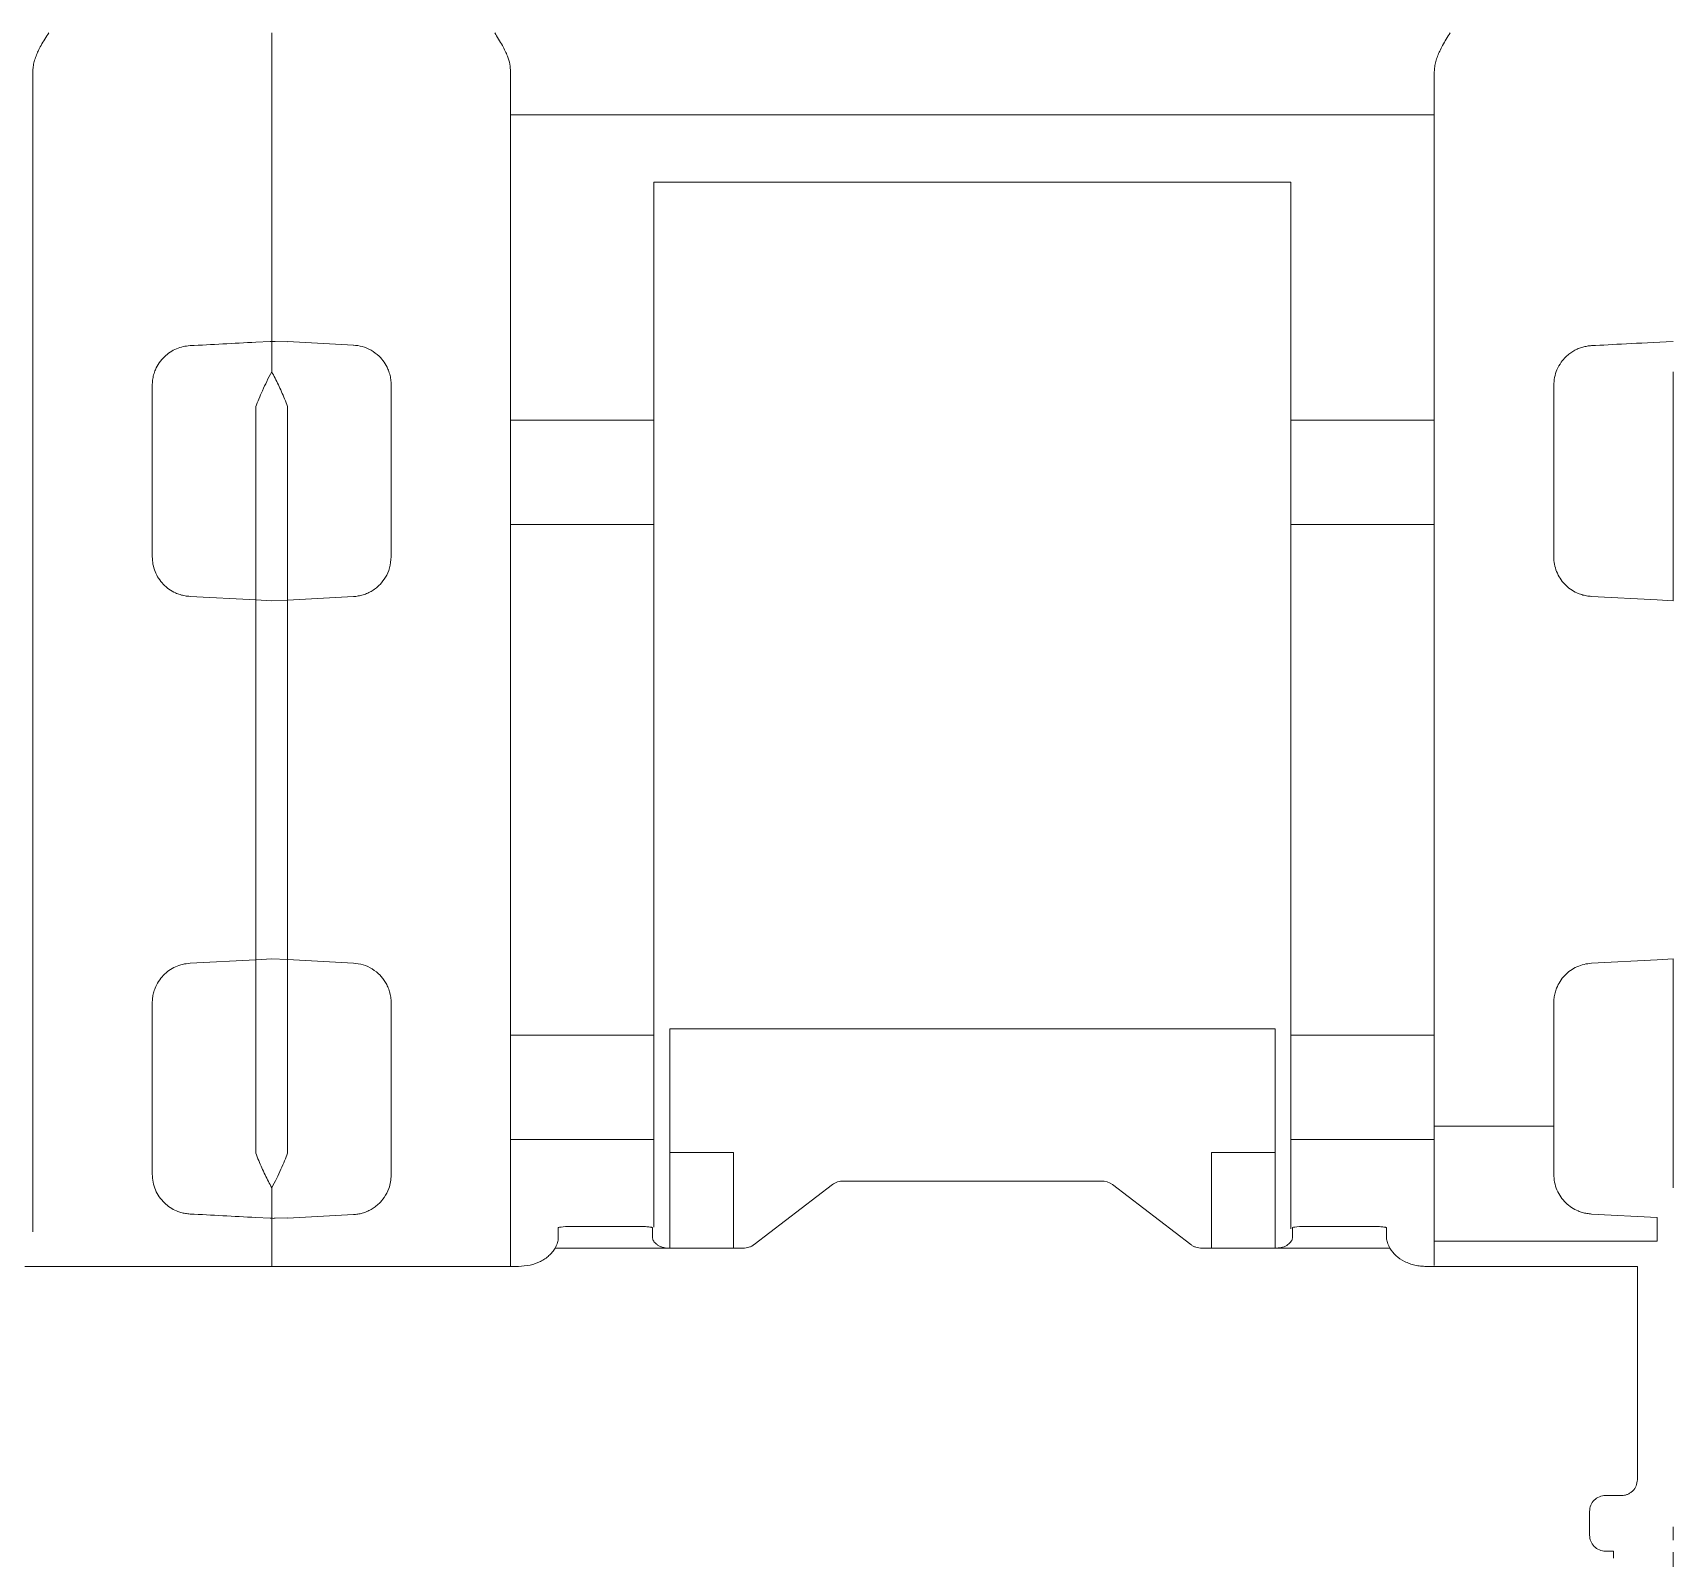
# Model space of a CAD drawing. Header units: millimetres. Extents: x 4137 to 6698, y 1400 to 3585.
# Drawn here: x 4496.15 to 4516.75, y 2349.15 to 2368.31 of the extents above; entities that cross this region are included whole.
import ezdxf

# ---------------------------------------------------------------- set-up
doc = ezdxf.new("R2010")
doc.units = ezdxf.units.MM
doc.layers.add('000-PI-Oprema', color=30, linetype='Continuous', lineweight=5)

msp = doc.modelspace()

# ---------------------------------------------------------------- linework, layer by layer
at = {"layer": '000-PI-Oprema', "color": 0, "lineweight": 0}
for p, q in [((4499.148, 2368.311), (4499.148, 2367.07)), ((4513.748, 2367.28), (4502.148, 2367.28)), ((4499.148, 2367.07), (4499.148, 2364.436)), ((4503.948, 2365.61), (4503.948, 2366.434)), ((4511.948, 2366.434), (4503.948, 2366.434)), ((4511.948, 2366.434), (4511.948, 2365.61)), ((4503.948, 2365.61), (4503.948, 2363.445)), ((4511.948, 2363.445), (4511.948, 2365.61)), ((4498.948, 2364.425), (4499.128, 2364.434)), ((4499.193, 2364.435), (4499.165, 2364.436)), ((4499.348, 2364.43), (4499.193, 2364.435)), ((4500.174, 2364.389), (4499.348, 2364.432)), ((4500.174, 2364.389), (4500.174, 2364.383)), ((4516.748, 2364.052), (4516.748, 2361.178)), ((4498.948, 2363.616), (4498.948, 2361.189)), ((4499.348, 2361.187), (4499.348, 2363.618)), ((4502.148, 2363.445), (4503.948, 2363.445)), ((4503.948, 2363.445), (4503.948, 2362.135)), ((4511.948, 2362.135), (4511.948, 2363.445)), ((4511.948, 2363.445), (4513.748, 2363.445)), ((4503.948, 2362.135), (4502.148, 2362.135)), ((4503.948, 2362.135), (4503.948, 2355.722)), ((4511.948, 2355.722), (4511.948, 2362.135)), ((4513.748, 2362.135), (4511.948, 2362.135)), ((4498.948, 2361.189), (4498.122, 2361.232)), ((4498.948, 2361.189), (4499.148, 2361.178)), ((4499.348, 2361.187), (4499.148, 2361.176)), ((4500.174, 2361.23), (4499.348, 2361.187)), ((4515.722, 2361.232), (4516.548, 2361.189)), ((4516.548, 2361.189), (4516.748, 2361.178)), ((4498.122, 2356.625), (4498.948, 2356.668)), ((4499.148, 2356.679), (4498.948, 2356.668)), ((4498.948, 2356.668), (4498.948, 2354.24)), ((4499.148, 2356.68), (4499.348, 2356.67)), ((4499.348, 2356.67), (4500.174, 2356.627)), ((4499.348, 2354.239), (4499.348, 2356.67)), ((4516.548, 2356.668), (4515.722, 2356.625)), ((4516.748, 2356.679), (4516.548, 2356.668)), ((4516.748, 2356.679), (4516.748, 2355.505)), ((4502.148, 2355.722), (4503.948, 2355.722)), ((4503.948, 2355.722), (4503.948, 2354.412)), ((4504.148, 2354.248), (4504.148, 2355.799)), ((4504.148, 2355.799), (4511.748, 2355.799)), ((4511.748, 2355.799), (4511.748, 2354.248)), ((4511.948, 2355.8), (4511.943, 2355.8)), ((4511.948, 2354.412), (4511.948, 2355.722)), ((4511.948, 2355.722), (4513.748, 2355.722)), ((4503.948, 2354.412), (4502.148, 2354.412)), ((4503.948, 2354.412), (4503.948, 2353.308)), ((4511.948, 2353.287), (4511.948, 2354.412)), ((4511.948, 2354.412), (4513.748, 2354.412)), ((4515.248, 2354.578), (4513.748, 2354.578)), ((4504.148, 2354.248), (4504.948, 2354.248)), ((4504.148, 2353.046), (4504.148, 2354.248)), ((4504.948, 2354.248), (4504.948, 2353.046)), ((4510.948, 2354.248), (4511.748, 2354.248)), ((4510.948, 2353.046), (4510.948, 2354.248)), ((4511.748, 2354.248), (4511.748, 2353.046)), ((4505.206, 2353.091), (4506.189, 2353.844)), ((4506.331, 2353.889), (4509.565, 2353.889)), ((4509.706, 2353.844), (4510.689, 2353.091)), ((4499.128, 2353.422), (4498.948, 2353.432)), ((4499.148, 2353.421), (4499.148, 2352.817)), ((4499.193, 2353.421), (4499.348, 2353.426)), ((4499.348, 2353.424), (4500.174, 2353.468)), ((4499.348, 2353.426), (4499.348, 2353.424)), ((4515.722, 2353.475), (4516.548, 2353.432)), ((4502.747, 2353.223), (4502.747, 2353.302)), ((4503.731, 2353.319), (4502.947, 2353.319)), ((4503.931, 2353.302), (4503.931, 2353.223)), ((4511.965, 2353.223), (4511.965, 2353.302)), ((4512.948, 2353.319), (4512.165, 2353.319)), ((4513.148, 2353.302), (4513.148, 2353.223)), ((4513.748, 2352.828), (4513.748, 2353.251)), ((4502.148, 2353.099), (4502.148, 2352.817)), ((4502.706, 2353.046), (4504.131, 2353.046)), ((4505.065, 2353.046), (4504.131, 2353.046)), ((4511.765, 2353.046), (4510.831, 2353.046)), ((4513.19, 2353.046), (4511.765, 2353.046)), ((4516.548, 2353.132), (4513.748, 2353.132)), ((4496.048, 2352.817), (4502.247, 2352.817)), ((4513.648, 2352.817), (4516.298, 2352.817)), ((4516.298, 2352.817), (4516.298, 2352.204)), ((4516.298, 2350.138), (4516.298, 2351.547)), ((4516.098, 2349.939), (4515.898, 2349.939)), ((4515.698, 2349.74), (4515.698, 2349.441)), ((4516.748, 2349.545), (4516.748, 2349.378)), ((4515.898, 2349.241), (4515.998, 2349.241)), ((4515.998, 2349.152), (4515.998, 2349.241)), ((4516.748, 2349.228), (4516.748, 2347.031))]:
    msp.add_line(p, q, dxfattribs=at)
for points, knots in [([(4496.148, 2367.821), (4496.149, 2367.842), (4496.151, 2367.886), (4496.165, 2367.952), (4496.187, 2368.018), (4496.216, 2368.086), (4496.267, 2368.184), (4496.314, 2368.259), (4496.348, 2368.311)], [0, 0, 0, 0, 0.117446, 0.242847, 0.378002, 0.506391, 0.652474, 1, 1, 1, 1]), ([(4501.948, 2368.311), (4501.981, 2368.258), (4502.028, 2368.184), (4502.08, 2368.084), (4502.113, 2368.007), (4502.141, 2367.92), (4502.146, 2367.853), (4502.148, 2367.821)], [0, 0, 0, 0, 0.350596, 0.493868, 0.625405, 0.821427, 1, 1, 1, 1]), ([(4513.748, 2367.821), (4513.749, 2367.842), (4513.751, 2367.886), (4513.765, 2367.952), (4513.787, 2368.018), (4513.816, 2368.085), (4513.867, 2368.184), (4513.914, 2368.259), (4513.948, 2368.311)], [0, 0, 0, 0, 0.117336, 0.242611, 0.377617, 0.505972, 0.652001, 1, 1, 1, 1]), ([(4496.148, 2367.667), (4496.148, 2367.677), (4496.148, 2367.696), (4496.148, 2367.733), (4496.148, 2367.774), (4496.148, 2367.806), (4496.148, 2367.821)], [0, 0, 0, 0, 0.251193, 0.5, 0.748807, 1, 1, 1, 1]), ([(4502.148, 2367.821), (4502.148, 2367.806), (4502.148, 2367.774), (4502.148, 2367.733), (4502.148, 2367.696), (4502.148, 2367.677), (4502.148, 2367.667)], [0, 0, 0, 0, 0.251193, 0.5, 0.748807, 1, 1, 1, 1]), ([(4513.748, 2367.667), (4513.748, 2367.677), (4513.748, 2367.696), (4513.748, 2367.733), (4513.748, 2367.774), (4513.748, 2367.806), (4513.748, 2367.821)], [0, 0, 0, 0, 0.251193, 0.5, 0.748807, 1, 1, 1, 1]), ([(4496.148, 2364.606), (4496.148, 2364.689), (4496.148, 2364.856), (4496.148, 2365.097), (4496.148, 2365.332), (4496.148, 2365.559), (4496.148, 2365.779), (4496.148, 2365.992), (4496.148, 2366.198), (4496.148, 2366.462), (4496.148, 2366.771), (4496.148, 2367.108), (4496.148, 2367.411), (4496.148, 2367.582), (4496.148, 2367.667)], [0, 0, 0, 0, 0.062754, 0.125301, 0.187708, 0.250043, 0.312375, 0.374772, 0.437302, 0.500033, 0.625237, 0.749935, 0.874674, 1, 1, 1, 1]), ([(4502.148, 2367.667), (4502.148, 2367.627), (4502.148, 2367.546), (4502.148, 2367.415), (4502.148, 2367.275), (4502.148, 2367.128), (4502.148, 2366.972), (4502.148, 2366.807), (4502.148, 2366.635), (4502.148, 2366.394), (4502.148, 2366.076), (4502.148, 2365.664), (4502.148, 2365.227), (4502.148, 2364.914), (4502.148, 2364.757)], [0, 0, 0, 0, 0.062736, 0.125281, 0.187695, 0.250043, 0.312387, 0.374792, 0.437318, 0.500031, 0.625212, 0.749931, 0.874692, 1, 1, 1, 1]), ([(4513.748, 2364.606), (4513.748, 2364.689), (4513.748, 2364.856), (4513.748, 2365.097), (4513.748, 2365.332), (4513.748, 2365.559), (4513.748, 2365.779), (4513.748, 2365.992), (4513.748, 2366.198), (4513.748, 2366.462), (4513.748, 2366.771), (4513.748, 2367.108), (4513.748, 2367.411), (4513.748, 2367.582), (4513.748, 2367.667)], [0, 0, 0, 0, 0.062754, 0.125301, 0.187708, 0.250043, 0.312375, 0.374772, 0.437302, 0.500033, 0.625237, 0.749935, 0.874674, 1, 1, 1, 1]), ([(4502.148, 2364.757), (4502.148, 2364.693), (4502.148, 2364.566), (4502.148, 2364.367), (4502.148, 2364.165), (4502.148, 2363.957), (4502.148, 2363.745), (4502.148, 2363.528), (4502.148, 2363.306), (4502.148, 2363.155), (4502.148, 2363.08)], [0, 0, 0, 0, 0.12575, 0.250858, 0.375537, 0.5, 0.624463, 0.749142, 0.87425, 1, 1, 1, 1]), ([(4496.148, 2363.212), (4496.148, 2363.283), (4496.148, 2363.425), (4496.148, 2363.633), (4496.148, 2363.837), (4496.148, 2364.037), (4496.148, 2364.231), (4496.148, 2364.422), (4496.148, 2364.544), (4496.148, 2364.606)], [0, 0, 0, 0, 0.143512, 0.28637, 0.428834, 0.571166, 0.71363, 0.856488, 1, 1, 1, 1]), ([(4513.748, 2363.212), (4513.748, 2363.283), (4513.748, 2363.425), (4513.748, 2363.633), (4513.748, 2363.837), (4513.748, 2364.037), (4513.748, 2364.231), (4513.748, 2364.422), (4513.748, 2364.544), (4513.748, 2364.606)], [0, 0, 0, 0, 0.143512, 0.28637, 0.428834, 0.571166, 0.71363, 0.856488, 1, 1, 1, 1]), ([(4497.648, 2363.882), (4497.649, 2363.905), (4497.65, 2363.95), (4497.664, 2364.017), (4497.69, 2364.09), (4497.733, 2364.168), (4497.796, 2364.242), (4497.87, 2364.302), (4497.95, 2364.344), (4498.035, 2364.373), (4498.093, 2364.379), (4498.122, 2364.382)], [0, 0, 0, 0, 0.093221, 0.185813, 0.279137, 0.41434, 0.546905, 0.668022, 0.785627, 0.893606, 1, 1, 1, 1]), ([(4500.648, 2363.891), (4500.647, 2363.914), (4500.645, 2363.959), (4500.631, 2364.025), (4500.605, 2364.098), (4500.563, 2364.175), (4500.493, 2364.257), (4500.401, 2364.327), (4500.29, 2364.375), (4500.211, 2364.385), (4500.174, 2364.389)], [0, 0, 0, 0, 0.092601, 0.18543, 0.278489, 0.413813, 0.545287, 0.709927, 0.860804, 1, 1, 1, 1]), ([(4515.722, 2364.382), (4515.703, 2364.38), (4515.666, 2364.377), (4515.61, 2364.364), (4515.554, 2364.345), (4515.5, 2364.318), (4515.447, 2364.284), (4515.392, 2364.237), (4515.335, 2364.17), (4515.286, 2364.083), (4515.254, 2363.984), (4515.25, 2363.916), (4515.248, 2363.882)], [0, 0, 0, 0, 0.067869, 0.138425, 0.211987, 0.288836, 0.369219, 0.453352, 0.573685, 0.721104, 0.860335, 1, 1, 1, 1]), ([(4498.948, 2363.616), (4498.96, 2363.648), (4498.988, 2363.717), (4499.034, 2363.823), (4499.088, 2363.94), (4499.127, 2364.013), (4499.148, 2364.052)], [0, 0, 0, 0, 0.193415, 0.424448, 0.693252, 1, 1, 1, 1]), ([(4499.348, 2363.618), (4499.335, 2363.65), (4499.31, 2363.713), (4499.271, 2363.804), (4499.231, 2363.891), (4499.19, 2363.976), (4499.162, 2364.027), (4499.148, 2364.053)], [0, 0, 0, 0, 0.194202, 0.390464, 0.589612, 0.792498, 1, 1, 1, 1]), ([(4515.248, 2363.882), (4515.248, 2363.817), (4515.248, 2363.685), (4515.248, 2363.484), (4515.248, 2363.347), (4515.248, 2363.279)], [0, 0, 0, 0, 0.333419, 0.666581, 1, 1, 1, 1]), ([(4515.248, 2363.279), (4515.248, 2363.177), (4515.248, 2362.974), (4515.248, 2362.667), (4515.248, 2362.357), (4515.248, 2362.046), (4515.248, 2361.836), (4515.248, 2361.731)], [0, 0, 0, 0, 0.200123, 0.400061, 0.599939, 0.799877, 1, 1, 1, 1]), ([(4496.148, 2354.645), (4496.148, 2354.759), (4496.148, 2354.987), (4496.148, 2355.332), (4496.148, 2355.68), (4496.148, 2356.031), (4496.148, 2356.384), (4496.148, 2356.981), (4496.148, 2357.828), (4496.148, 2358.928), (4496.148, 2360.028), (4496.148, 2360.995), (4496.148, 2361.827), (4496.148, 2362.527), (4496.148, 2362.983), (4496.148, 2363.212)], [0, 0, 0, 0, 0.041431, 0.082793, 0.124119, 0.165441, 0.206793, 0.248207, 0.374079, 0.500012, 0.625883, 0.751817, 0.834548, 0.917188, 1, 1, 1, 1]), ([(4502.148, 2363.08), (4502.148, 2362.969), (4502.148, 2362.748), (4502.148, 2362.412), (4502.148, 2362.074), (4502.148, 2361.734), (4502.148, 2361.392), (4502.148, 2360.813), (4502.148, 2359.993), (4502.148, 2358.929), (4502.148, 2357.864), (4502.148, 2356.928), (4502.148, 2356.122), (4502.148, 2355.443), (4502.148, 2354.999), (4502.148, 2354.777)], [0, 0, 0, 0, 0.041447, 0.082829, 0.124176, 0.16552, 0.206891, 0.248321, 0.374134, 0.500011, 0.625824, 0.751702, 0.834467, 0.91715, 1, 1, 1, 1]), ([(4513.748, 2354.645), (4513.748, 2354.759), (4513.748, 2354.987), (4513.748, 2355.332), (4513.748, 2355.68), (4513.748, 2356.031), (4513.748, 2356.384), (4513.748, 2356.981), (4513.748, 2357.828), (4513.748, 2358.928), (4513.748, 2360.028), (4513.748, 2360.995), (4513.748, 2361.827), (4513.748, 2362.527), (4513.748, 2362.983), (4513.748, 2363.212)], [0, 0, 0, 0, 0.041431, 0.082793, 0.124119, 0.165441, 0.206793, 0.248207, 0.374079, 0.500012, 0.625883, 0.751817, 0.834548, 0.917188, 1, 1, 1, 1]), ([(4498.122, 2361.232), (4498.101, 2361.234), (4498.059, 2361.238), (4497.998, 2361.253), (4497.929, 2361.279), (4497.856, 2361.321), (4497.784, 2361.384), (4497.725, 2361.458), (4497.681, 2361.544), (4497.653, 2361.636), (4497.649, 2361.699), (4497.648, 2361.731)], [0, 0, 0, 0, 0.082209, 0.16366, 0.245689, 0.369303, 0.493372, 0.618767, 0.744744, 0.872104, 1, 1, 1, 1]), ([(4500.174, 2361.23), (4500.194, 2361.232), (4500.235, 2361.236), (4500.296, 2361.251), (4500.355, 2361.273), (4500.411, 2361.303), (4500.463, 2361.339), (4500.522, 2361.394), (4500.583, 2361.475), (4500.637, 2361.593), (4500.644, 2361.682), (4500.648, 2361.73)], [0, 0, 0, 0, 0.080411, 0.161533, 0.243405, 0.326066, 0.409552, 0.493901, 0.642123, 0.810797, 1, 1, 1, 1]), ([(4515.722, 2361.232), (4515.701, 2361.234), (4515.659, 2361.238), (4515.598, 2361.253), (4515.529, 2361.279), (4515.456, 2361.321), (4515.384, 2361.384), (4515.325, 2361.458), (4515.281, 2361.544), (4515.253, 2361.636), (4515.249, 2361.699), (4515.248, 2361.731)], [0, 0, 0, 0, 0.082209, 0.16366, 0.245689, 0.369303, 0.493372, 0.618767, 0.744744, 0.872104, 1, 1, 1, 1]), ([(4498.948, 2361.189), (4498.948, 2361.082), (4498.948, 2360.868), (4498.948, 2360.547), (4498.948, 2360.224), (4498.948, 2359.901), (4498.948, 2359.578), (4498.948, 2359.253), (4498.948, 2358.847), (4498.948, 2358.36), (4498.948, 2357.794), (4498.948, 2357.229), (4498.948, 2356.855), (4498.948, 2356.668)], [0, 0, 0, 0, 0.071556, 0.142997, 0.214365, 0.285706, 0.357065, 0.428486, 0.500013, 0.625062, 0.749916, 0.874816, 1, 1, 1, 1]), ([(4497.648, 2356.125), (4497.648, 2356.147), (4497.65, 2356.189), (4497.663, 2356.252), (4497.686, 2356.323), (4497.725, 2356.398), (4497.784, 2356.473), (4497.856, 2356.536), (4497.938, 2356.582), (4498.028, 2356.615), (4498.09, 2356.621), (4498.122, 2356.625)], [0, 0, 0, 0, 0.085573, 0.170275, 0.255463, 0.381339, 0.506835, 0.630803, 0.754517, 0.877108, 1, 1, 1, 1]), ([(4500.648, 2356.127), (4500.647, 2356.152), (4500.645, 2356.199), (4500.629, 2356.267), (4500.607, 2356.328), (4500.578, 2356.383), (4500.546, 2356.432), (4500.494, 2356.492), (4500.413, 2356.557), (4500.298, 2356.611), (4500.215, 2356.621), (4500.174, 2356.627)], [0, 0, 0, 0, 0.097376, 0.189595, 0.276665, 0.358598, 0.435408, 0.507112, 0.674555, 0.83875, 1, 1, 1, 1]), ([(4515.248, 2356.125), (4515.248, 2356.147), (4515.25, 2356.189), (4515.263, 2356.252), (4515.286, 2356.323), (4515.325, 2356.398), (4515.384, 2356.473), (4515.456, 2356.536), (4515.538, 2356.582), (4515.628, 2356.615), (4515.69, 2356.621), (4515.722, 2356.625)], [0, 0, 0, 0, 0.085573, 0.170275, 0.255463, 0.381339, 0.506835, 0.630803, 0.754517, 0.877108, 1, 1, 1, 1]), ([(4515.248, 2356.125), (4515.248, 2356.021), (4515.248, 2355.811), (4515.248, 2355.5), (4515.248, 2355.19), (4515.248, 2354.882), (4515.248, 2354.679), (4515.248, 2354.578)], [0, 0, 0, 0, 0.200123, 0.400061, 0.599939, 0.799877, 1, 1, 1, 1]), ([(4516.748, 2355.528), (4516.748, 2355.514), (4516.748, 2355.486), (4516.748, 2355.264), (4516.748, 2354.916), (4516.748, 2354.459), (4516.748, 2354.076), (4516.748, 2353.805)], [0, 0, 0, 0, 0.201961, 0.403921, 0.605881, 0.807842, 1, 1, 1, 1]), ([(4496.148, 2353.251), (4496.148, 2353.313), (4496.148, 2353.435), (4496.148, 2353.626), (4496.148, 2353.82), (4496.148, 2354.02), (4496.148, 2354.223), (4496.148, 2354.432), (4496.148, 2354.574), (4496.148, 2354.645)], [0, 0, 0, 0, 0.143512, 0.28637, 0.428834, 0.571166, 0.71363, 0.856488, 1, 1, 1, 1]), ([(4502.148, 2354.777), (4502.148, 2354.701), (4502.148, 2354.55), (4502.148, 2354.329), (4502.148, 2354.112), (4502.148, 2353.9), (4502.148, 2353.692), (4502.148, 2353.489), (4502.148, 2353.291), (4502.148, 2353.163), (4502.148, 2353.099)], [0, 0, 0, 0, 0.12575, 0.250858, 0.375537, 0.5, 0.624463, 0.749142, 0.87425, 1, 1, 1, 1]), ([(4513.748, 2353.251), (4513.748, 2353.313), (4513.748, 2353.435), (4513.748, 2353.626), (4513.748, 2353.82), (4513.748, 2354.02), (4513.748, 2354.223), (4513.748, 2354.432), (4513.748, 2354.574), (4513.748, 2354.645)], [0, 0, 0, 0, 0.143512, 0.28637, 0.428834, 0.571166, 0.71363, 0.856488, 1, 1, 1, 1]), ([(4515.248, 2354.578), (4515.248, 2354.51), (4515.248, 2354.373), (4515.248, 2354.171), (4515.248, 2354.04), (4515.248, 2353.974)], [0, 0, 0, 0, 0.333419, 0.666581, 1, 1, 1, 1]), ([(4498.948, 2354.24), (4498.96, 2354.209), (4498.985, 2354.145), (4499.024, 2354.054), (4499.064, 2353.967), (4499.106, 2353.883), (4499.134, 2353.831), (4499.148, 2353.805)], [0, 0, 0, 0, 0.1942, 0.390457, 0.5896, 0.792488, 1, 1, 1, 1]), ([(4499.348, 2354.239), (4499.335, 2354.207), (4499.308, 2354.138), (4499.262, 2354.032), (4499.208, 2353.916), (4499.169, 2353.842), (4499.148, 2353.803)], [0, 0, 0, 0, 0.193384, 0.424408, 0.693222, 1, 1, 1, 1]), ([(4498.122, 2353.475), (4498.102, 2353.477), (4498.064, 2353.48), (4498.007, 2353.493), (4497.942, 2353.517), (4497.87, 2353.555), (4497.796, 2353.615), (4497.733, 2353.689), (4497.685, 2353.777), (4497.654, 2353.873), (4497.65, 2353.941), (4497.648, 2353.974)], [0, 0, 0, 0, 0.070996, 0.142095, 0.214573, 0.332083, 0.453298, 0.585758, 0.72107, 0.860537, 1, 1, 1, 1]), ([(4500.174, 2353.468), (4500.192, 2353.469), (4500.23, 2353.472), (4500.286, 2353.485), (4500.342, 2353.505), (4500.397, 2353.532), (4500.449, 2353.566), (4500.506, 2353.615), (4500.569, 2353.689), (4500.617, 2353.782), (4500.643, 2353.879), (4500.646, 2353.937), (4500.648, 2353.965)], [0, 0, 0, 0, 0.068374, 0.139376, 0.213318, 0.290476, 0.371092, 0.45538, 0.587276, 0.76147, 0.88059, 1, 1, 1, 1]), ([(4515.722, 2353.475), (4515.702, 2353.477), (4515.664, 2353.48), (4515.607, 2353.493), (4515.542, 2353.517), (4515.47, 2353.555), (4515.396, 2353.615), (4515.333, 2353.689), (4515.285, 2353.777), (4515.254, 2353.873), (4515.25, 2353.941), (4515.248, 2353.974)], [0, 0, 0, 0, 0.070997, 0.142096, 0.214572, 0.332081, 0.453288, 0.585757, 0.721078, 0.860541, 1, 1, 1, 1]), ([(4502.747, 2353.173), (4502.747, 2353.164), (4502.746, 2353.147), (4502.738, 2353.116), (4502.725, 2353.083), (4502.712, 2353.059), (4502.706, 2353.046)], [0, 0, 0, 0, 0.256458, 0.506841, 0.753776, 1, 1, 1, 1]), ([(4502.747, 2353.302), (4502.747, 2353.306), (4502.769, 2353.311), (4502.843, 2353.317), (4502.895, 2353.319), (4502.947, 2353.319)], [0, 0, 0, 0, 0.5, 0.5, 1, 1, 1, 1]), ([(4503.931, 2353.302), (4503.93, 2353.303), (4503.928, 2353.305), (4503.917, 2353.308), (4503.898, 2353.311), (4503.865, 2353.315), (4503.81, 2353.318), (4503.757, 2353.319), (4503.731, 2353.319)], [0, 0, 0, 0, 0.128148, 0.251094, 0.373747, 0.501054, 0.748354, 1, 1, 1, 1]), ([(4504.131, 2353.046), (4504.117, 2353.047), (4504.09, 2353.048), (4504.052, 2353.057), (4504.017, 2353.071), (4503.977, 2353.096), (4503.938, 2353.133), (4503.933, 2353.16), (4503.931, 2353.173)], [0, 0, 0, 0, 0.128818, 0.251822, 0.37424, 0.501366, 0.746636, 1, 1, 1, 1]), ([(4511.965, 2353.173), (4511.964, 2353.166), (4511.963, 2353.154), (4511.952, 2353.132), (4511.934, 2353.111), (4511.901, 2353.083), (4511.845, 2353.053), (4511.792, 2353.049), (4511.765, 2353.046)], [0, 0, 0, 0, 0.130698, 0.254597, 0.376443, 0.501216, 0.749391, 1, 1, 1, 1]), ([(4511.965, 2353.302), (4511.965, 2353.306), (4511.986, 2353.311), (4512.06, 2353.317), (4512.112, 2353.319), (4512.165, 2353.319)], [0, 0, 0, 0, 0.5, 0.5, 1, 1, 1, 1]), ([(4513.148, 2353.302), (4513.147, 2353.303), (4513.146, 2353.305), (4513.134, 2353.308), (4513.116, 2353.311), (4513.082, 2353.315), (4513.027, 2353.318), (4512.975, 2353.319), (4512.948, 2353.319)], [0, 0, 0, 0, 0.128148, 0.251094, 0.373747, 0.501054, 0.748354, 1, 1, 1, 1]), ([(4513.19, 2353.046), (4513.183, 2353.059), (4513.17, 2353.083), (4513.158, 2353.116), (4513.149, 2353.147), (4513.148, 2353.164), (4513.148, 2353.173)], [0, 0, 0, 0, 0.246224, 0.493159, 0.743542, 1, 1, 1, 1]), ([(4502.706, 2353.046), (4502.695, 2353.03), (4502.674, 2352.996), (4502.631, 2352.951), (4502.58, 2352.912), (4502.504, 2352.867), (4502.393, 2352.826), (4502.296, 2352.82), (4502.247, 2352.817)], [0, 0, 0, 0, 0.126929, 0.250928, 0.374602, 0.500576, 0.748126, 1, 1, 1, 1]), ([(4505.206, 2353.091), (4505.196, 2353.085), (4505.177, 2353.071), (4505.142, 2353.057), (4505.104, 2353.048), (4505.078, 2353.047), (4505.065, 2353.046)], [0, 0, 0, 0, 0.25487, 0.5, 0.74513, 1, 1, 1, 1]), ([(4510.831, 2353.046), (4510.817, 2353.047), (4510.791, 2353.048), (4510.753, 2353.057), (4510.719, 2353.071), (4510.699, 2353.085), (4510.689, 2353.091)], [0, 0, 0, 0, 0.25487, 0.5, 0.74513, 1, 1, 1, 1]), ([(4513.648, 2352.817), (4513.623, 2352.817), (4513.575, 2352.819), (4513.504, 2352.831), (4513.437, 2352.851), (4513.353, 2352.887), (4513.259, 2352.948), (4513.213, 2353.013), (4513.19, 2353.046)], [0, 0, 0, 0, 0.126929, 0.250928, 0.374602, 0.500576, 0.748126, 1, 1, 1, 1]), ([(4516.098, 2349.939), (4516.111, 2349.94), (4516.137, 2349.941), (4516.175, 2349.953), (4516.21, 2349.971), (4516.249, 2350.004), (4516.29, 2350.059), (4516.295, 2350.112), (4516.298, 2350.138)], [0, 0, 0, 0, 0.128148, 0.251094, 0.373747, 0.501054, 0.748354, 1, 1, 1, 1]), ([(4515.898, 2349.939), (4515.845, 2349.939), (4515.793, 2349.917), (4515.719, 2349.844), (4515.698, 2349.792), (4515.698, 2349.74)], [0, 0, 0, 0, 0.5, 0.5, 1, 1, 1, 1]), ([(4515.698, 2349.441), (4515.698, 2349.389), (4515.719, 2349.337), (4515.793, 2349.263), (4515.845, 2349.241), (4515.898, 2349.241)], [0, 0, 0, 0, 0.5, 0.5, 1, 1, 1, 1])]:
    msp.add_open_spline(points, degree=3, knots=knots, dxfattribs=at)
for points in [[(4498.122, 2364.382), (4498.397, 2364.396), (4498.672, 2364.411), (4498.948, 2364.425)], [(4499.128, 2364.434), (4499.135, 2364.434), (4499.141, 2364.434), (4499.148, 2364.434)], [(4499.148, 2364.436), (4499.153, 2364.436), (4499.159, 2364.436), (4499.165, 2364.436)], [(4499.148, 2364.052), (4499.148, 2364.283), (4499.148, 2364.419), (4499.148, 2364.434)], [(4515.722, 2364.382), (4515.997, 2364.396), (4516.272, 2364.411), (4516.748, 2364.434)], [(4497.648, 2363.279), (4497.648, 2363.485), (4497.648, 2363.687), (4497.648, 2363.882)], [(4500.648, 2363.891), (4500.648, 2363.65), (4500.648, 2363.4), (4500.648, 2363.145)], [(4497.648, 2361.731), (4497.648, 2362.256), (4497.648, 2362.773), (4497.648, 2363.279)], [(4500.648, 2363.145), (4500.648, 2362.681), (4500.648, 2362.208), (4500.648, 2361.73)], [(4499.348, 2361.187), (4499.348, 2359.697), (4499.348, 2358.16), (4499.348, 2356.67)], [(4497.648, 2354.578), (4497.648, 2355.084), (4497.648, 2355.601), (4497.648, 2356.125)], [(4500.648, 2356.127), (4500.648, 2355.649), (4500.648, 2355.176), (4500.648, 2354.712)], [(4500.648, 2354.712), (4500.648, 2354.457), (4500.648, 2354.207), (4500.648, 2353.965)], [(4497.648, 2353.974), (4497.648, 2354.17), (4497.648, 2354.372), (4497.648, 2354.578)], [(4499.148, 2353.423), (4499.148, 2353.438), (4499.148, 2353.574), (4499.148, 2353.805)], [(4506.189, 2353.844), (4506.226, 2353.873), (4506.278, 2353.889), (4506.331, 2353.889)], [(4509.565, 2353.889), (4509.617, 2353.889), (4509.669, 2353.873), (4509.706, 2353.844)], [(4498.948, 2353.432), (4498.672, 2353.446), (4498.397, 2353.461), (4498.122, 2353.475)], [(4499.148, 2353.423), (4499.141, 2353.423), (4499.135, 2353.422), (4499.128, 2353.422)], [(4499.165, 2353.42), (4499.159, 2353.421), (4499.153, 2353.421), (4499.148, 2353.421)], [(4499.193, 2353.421), (4499.184, 2353.421), (4499.174, 2353.421), (4499.165, 2353.42)], [(4516.548, 2353.132), (4516.548, 2353.229), (4516.548, 2353.33), (4516.548, 2353.432)], [(4502.747, 2353.223), (4502.747, 2353.218), (4502.747, 2353.201), (4502.747, 2353.173)], [(4503.931, 2353.173), (4503.931, 2353.201), (4503.931, 2353.218), (4503.931, 2353.223)], [(4511.965, 2353.223), (4511.965, 2353.218), (4511.965, 2353.201), (4511.965, 2353.173)], [(4513.148, 2353.173), (4513.148, 2353.201), (4513.148, 2353.218), (4513.148, 2353.223)], [(4516.298, 2351.547), (4516.298, 2351.782), (4516.298, 2352.023), (4516.298, 2352.204)]]:
    msp.add_open_spline(points, degree=3, dxfattribs=at)

doc.saveas('drawing.dxf')
